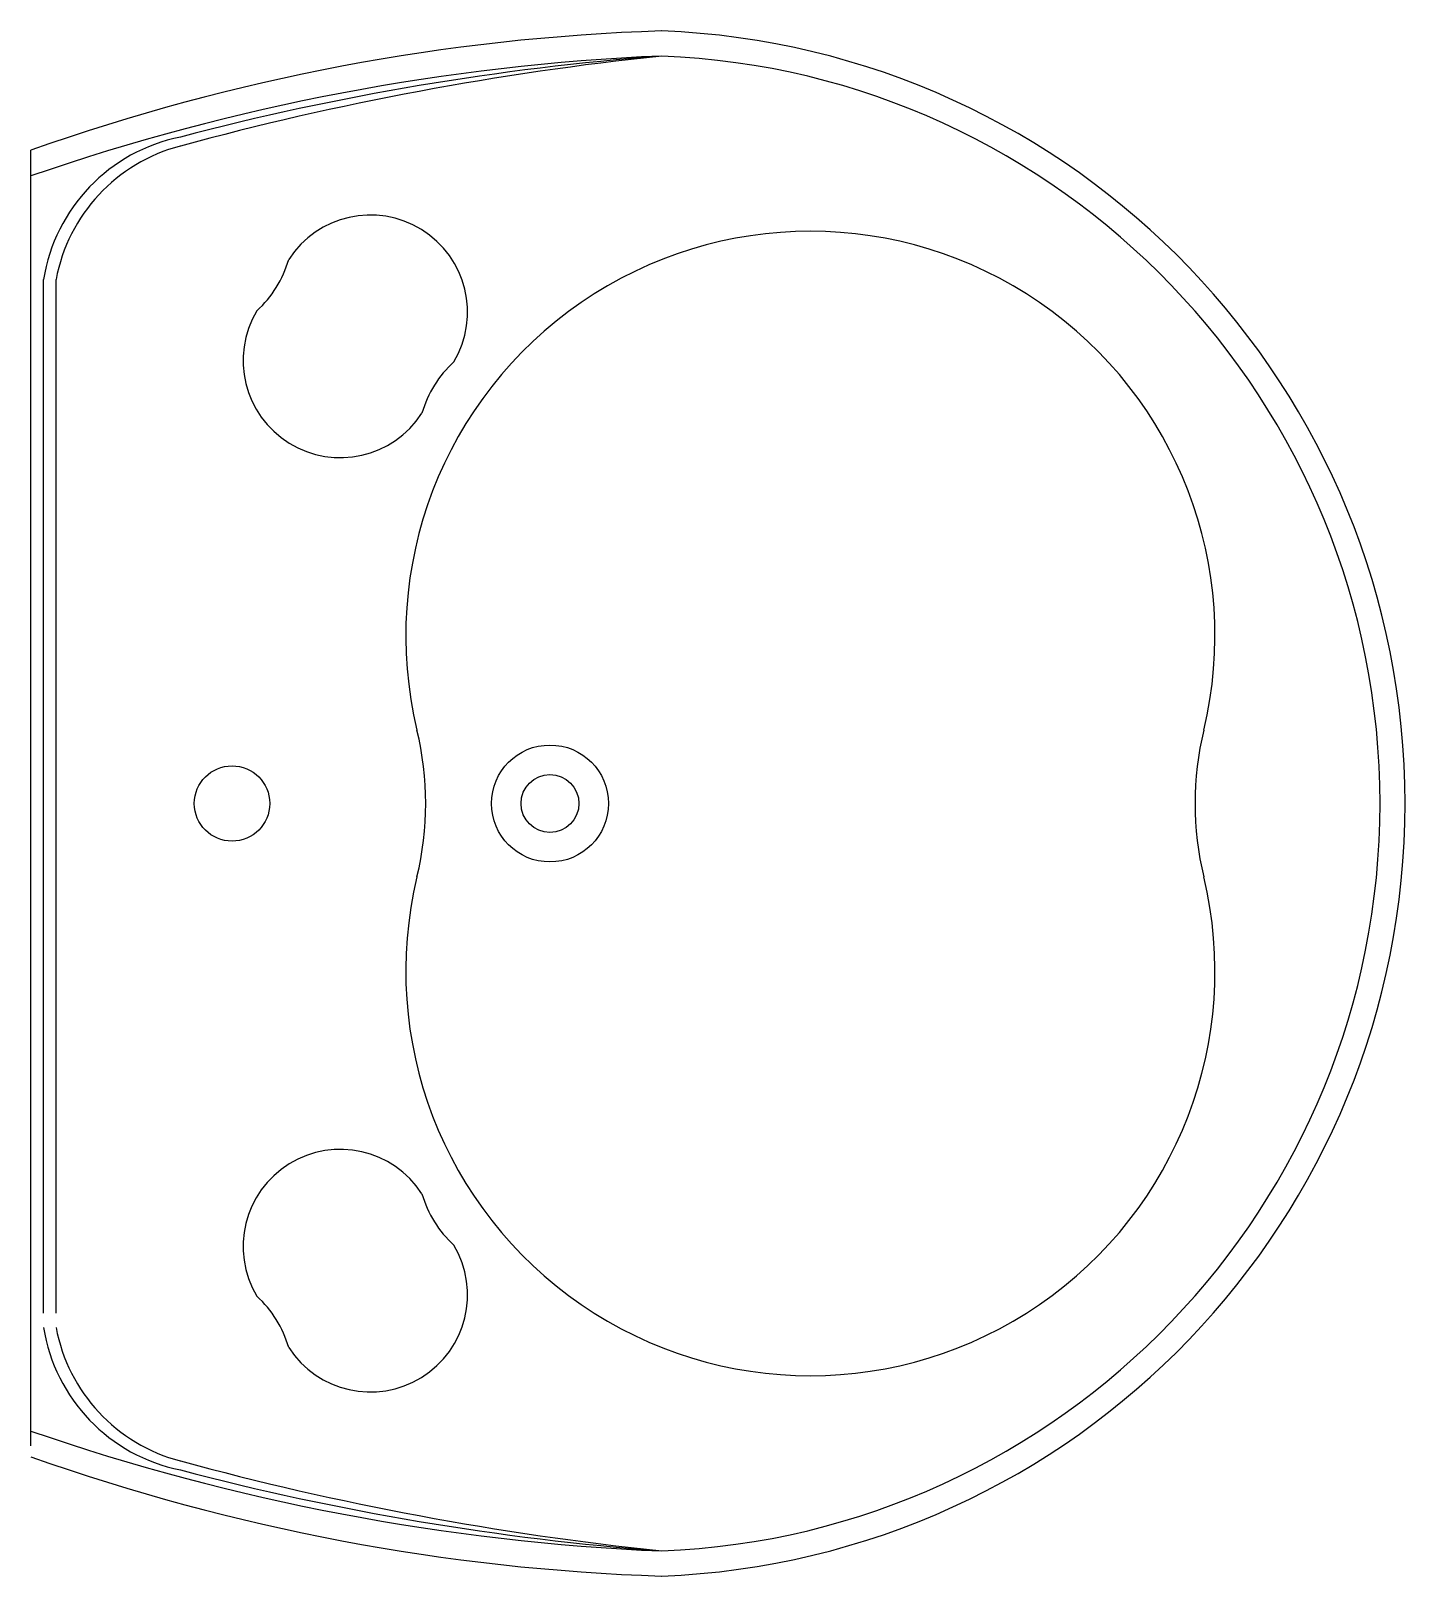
# Model space of a CAD drawing. Header units: millimetres. Extents: x -2942.201 to -2941.654, y 2949.105 to 2949.72.
import ezdxf

# ---------------------------------------------------------------- set-up
doc = ezdxf.new("R2010")
doc.units = ezdxf.units.MM
doc.header["$LTSCALE"] = 10
doc.layers.add('banheiro_louças', color=2, linetype='Continuous')

msp = doc.modelspace()

# ---------------------------------------------------------------- linework, layer by layer
at = {"layer": 'banheiro_louças'}
msp.add_line((-2942.20066, 2949.15705), (-2942.20066, 2949.67266), dxfattribs=at)
at = {"layer": 'banheiro_louças', "color": 1}
for p, q in [((-2942.19566, 2949.20977), (-2942.19566, 2949.62118)), ((-2942.19066, 2949.20977), (-2942.19066, 2949.62118))]:
    msp.add_line(p, q, dxfattribs=at)
for radius in [0.02327, 0.01151]:
    msp.add_circle((-2941.99418, 2949.41266), radius, dxfattribs=at)
at = {"layer": 'banheiro_louças'}
msp.add_circle((-2942.12066, 2949.41266), 0.015, dxfattribs=at)
for centre, radius, start, end in [((-2941.9221, 2948.88763), 0.83299, 91.90274, 109.53709), ((-2941.96177, 2949.41266), 0.30773, 272.23738, 87.76262), ((-2941.8906, 2949.47945), 0.16094, 346.49286, 193.50714), ((-2942.16863, 2949.41266), 0.125, 346.49286, 13.50714), ((-2941.61257, 2949.41266), 0.125, 166.49286, 193.50714), ((-2941.8906, 2949.34587), 0.16094, 166.49286, 13.50714), ((-2941.9221, 2949.93769), 0.83299, 250.46291, 268.09726)]:
    msp.add_arc(centre, radius, start, end, dxfattribs=at)
at = {"layer": 'banheiro_louças', "color": 1}
for centre, radius, start, end in [((-2941.91227, 2948.82972), 0.88123, 92.43793, 109.10264), ((-2941.86839, 2948.6419), 1.07135, 94.35529, 104.75347), ((-2941.82217, 2948.49871), 1.21815, 96.01178, 105.18377), ((-2941.96175, 2949.41266), 0.29774, 272.30905, 87.69095), ((-2942.12749, 2949.61027), 0.06904, 101.47694, 170.90782), ((-2942.12405, 2949.60879), 0.06776, 104.68603, 169.46421), ((-2942.06563, 2949.60825), 0.03864, 329.19446, 147.21349), ((-2942.14065, 2949.6414), 0.04425, 312.4396, 343.96834), ((-2942.07759, 2949.58895), 0.03864, 149.19446, 327.21349), ((-2942.00257, 2949.5558), 0.04425, 132.4396, 163.96834), ((-2942.07759, 2949.23637), 0.03864, 32.78651, 210.80554), ((-2942.00257, 2949.26952), 0.04425, 196.03166, 227.5604), ((-2942.06563, 2949.21707), 0.03864, 212.78651, 30.80554), ((-2942.14065, 2949.18392), 0.04425, 16.03166, 47.5604), ((-2942.12749, 2949.21505), 0.06904, 189.09218, 258.52306), ((-2942.12405, 2949.21653), 0.06776, 190.53579, 255.31397), ((-2941.91227, 2949.9956), 0.88123, 250.89736, 267.56207), ((-2941.82217, 2950.32661), 1.21815, 254.81623, 263.98822), ((-2941.86839, 2950.18342), 1.07135, 255.24653, 265.64471)]:
    msp.add_arc(centre, radius, start, end, dxfattribs=at)

doc.saveas('drawing.dxf')
